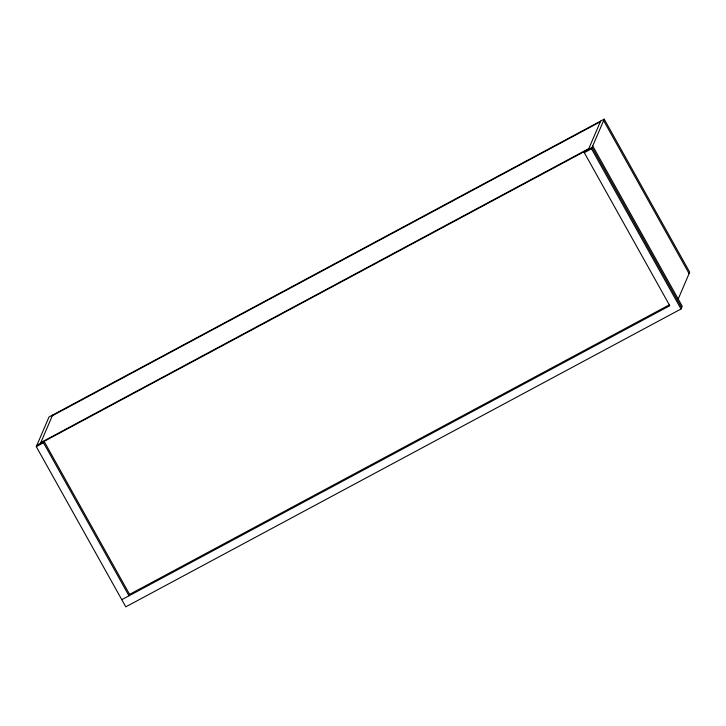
<?xml version="1.0" encoding="UTF-8"?>
<svg xmlns="http://www.w3.org/2000/svg" width="726" height="726" viewBox="0 0 726 726"><rect width="100%" height="100%" fill="white"/><g stroke="black" fill="none" stroke-linecap="round" stroke-linejoin="round"><path stroke-width="1.09" d="M592.725 145.971L682.213 306.181L681.006 309.004L125.789 606.845L36.3 446.635L49.005 416.996L604.213 119.155L689.7 272.186L678.202 299.012M40.511 443.287L52.608 415.063M43.515 442.769L44.114 441.354L129.6 594.394L128.992 595.801L43.515 442.769L36.3 446.635M121.786 599.676L669.789 305.7L584.303 152.669L584.911 151.253M588.514 149.32L600.611 121.088M584.303 152.669L591.508 148.794L604.213 119.155M52.308 415.762L600.311 121.796M40.81 442.588L588.813 148.612M36.908 445.229L592.117 147.387L681.605 307.597M129.6 594.394L669.39 304.829M603.615 120.561L689.092 273.602M591.508 148.794L681.006 309.004"/></g></svg>
